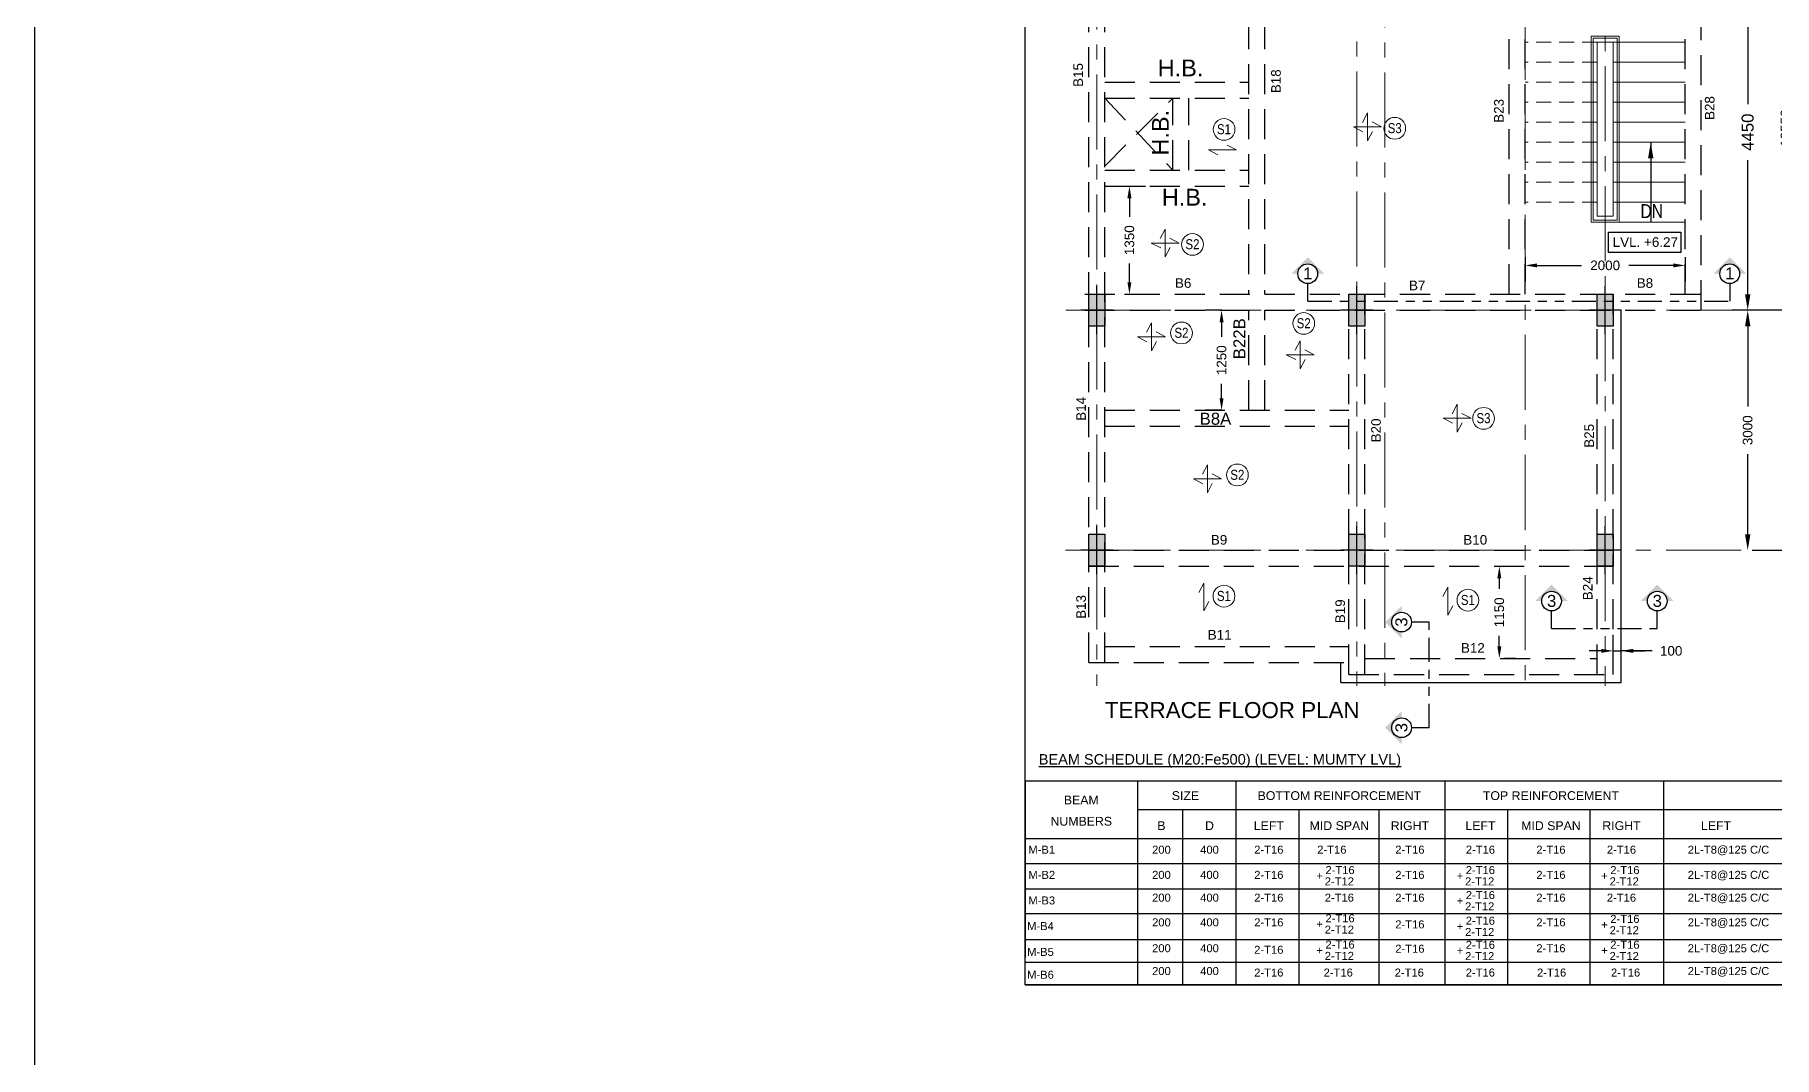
# Model space of a CAD drawing. Header units: metres. Extents: x 1689 to 2066, y 219 to 408.
# Drawn here: x 1688.97 to 1710.69, y 362.64 to 375.42 of the extents above; entities that cross this region are included whole.
import ezdxf
from ezdxf.enums import TextEntityAlignment as Align

# ---------------------------------------------------------------- set-up
doc = ezdxf.new("R2010")
doc.units = ezdxf.units.M
doc.header["$LTSCALE"] = 1.5
for name, pattern in [('0BV0-XB11-G0100-AZ001 - D$0${ Tapered Dash }', [10, 4, -1, 1.5, -1, 1.5, -1]), ('CENTER', [2, 1.25, -0.25, 0.25, -0.25]), ('DASHED2', [0.375, 0.25, -0.125])]:
    doc.linetypes.add(name, pattern=pattern)
for name, color, linetype, lineweight in [('A-STAIR', 161, 'Continuous', 13), ('A-SYMBOL', 252, 'Continuous', 5), ('BEAM - STR', 150, 'DASHED2', 25), ('COL', 4, 'Continuous', 25), ('DIM - GRID - STR', 140, 'Continuous', 15), ('FORMAT - STR', 7, 'Continuous', 25), ('GRID - BEAM - STR', 250, 'CENTER', 18), ('GRID - COLUMN - STR', 250, 'CENTER', 18), ('LINE - SECTION - STR', 4, 'Continuous', 18), ('SLAB PROJ.', 131, 'Continuous', 9), ('SLAB PROJECTION', 157, 'Continuous', 18)]:
    doc.layers.add(name, color=color, linetype=linetype, lineweight=lineweight)
for name, color, linetype in [('A-Text', 7, 'Continuous'), ('COLUMN', 70, 'Continuous'), ('Schedule Border', 60, 'Continuous'), ('Schedule Header', 4, 'Continuous'), ('Schedule Line', 60, 'Continuous'), ('Text', 31, 'Continuous'), ('TXT', 7, 'Continuous')]:
    doc.layers.add(name, color=color, linetype=linetype)
doc.styles.add('ARIAL NARROW', font='ARIALN.TTF')
doc.styles.add('DIM', font='arial.ttf', dxfattribs={"width": 0.8, "height": 0.2})
doc.styles.add('PRADEEP - STR', font='swissel.ttf')
doc.styles.add('SC-BBS1', font='SansSerif')
doc.styles.add('SC-FGT2', font='sanss___.ttf')
doc.styles.add('SC-FTG1', font='sanss___.ttf')
doc.styles.get("Standard").update_dxf_attribs({"font": 'arial.ttf', "height": 0.2})
doc.dimstyles.new('GRID DIM', dxfattribs={"dimtxt": 0.35, "dimasz": 0.1, "dimexe": 0.1, "dimexo": 0.1, "dimgap": 0.09, "dimtad": 0, "dimdec": 0, "dimlfac": 1000, "dimzin": 0, "dimdsep": 46, "dimtxsty": 'Standard', "dimblk": 'OBLIQUE', "dimcen": 0.09, "dimclrd": 73, "dimclre": 73, "dimclrt": 1, "dimadec": 0, "dimazin": 0, "dimtfac": 1, "dimtdec": 0, "dimtofl": 0, "dimtmove": 1, "dimatfit": 3, "dimfxl": 1.25, "dimtolj": 1, "dimtzin": 0, "dimlwd": -1, "dimlwe": -1, "dimarcsym": 0})
doc.dimstyles.new('ISO-25', dxfattribs={"dimtxt": 0.2, "dimasz": 0.2, "dimexe": 0.2, "dimexo": 0.2, "dimgap": 0.1, "dimtad": 1, "dimdec": 3, "dimdsep": 46, "dimtxsty": 'Standard', "dimblk": 'OBLIQUE', "dimcen": 0.2, "dimclrt": 256, "dimadec": 0, "dimazin": 0, "dimtfac": 1, "dimtdec": 3, "dimtmove": 0, "dimatfit": 3, "dimfxl": 1, "dimarcsym": 0})

# ---------------------------------------------------------------- blocks, each defined once
blk = doc.blocks.new('0.2X0.4')
at = {"layer": 'COLUMN'}
h = blk.add_hatch(dxfattribs=at)
h.set_pattern_fill('ANGLE', color=256)
h.set_pattern_definition([(0, (-1673.224, -421.962), (0, 6.985), [5.08, -1.905]), (90, (-1673.224, -421.962), (-6.985, 4e-16), [5.08, -1.905])])
h.paths.add_polyline_path([(-0.1, 0.2), (0.1, 0.2), (0.1, -0.2), (-0.1, -0.2)])
h = blk.add_hatch(color=256, dxfattribs=at)
h.dxf.hatch_style = 1
h.paths.add_polyline_path([(-0.1, 0.2), (0.1, 0.2), (0.1, -0.2), (-0.1, -0.2)])
for p, q in [((0, -0.3), (0, 0.3)), ((0.2, 0), (-0.2, 0))]:
    blk.add_line(p, q, dxfattribs=at)
blk.add_lwpolyline([(-0.1, 0.2), (0.1, 0.2), (0.1, -0.2), (-0.1, -0.2)], close=True, dxfattribs=at)
blk = doc.blocks.new('*D24')
at = {"layer": 'Defpoints', "color": 0, "transparency": 16777216}
for p in [(0, 0.934), (3.25, 0.841), (3.25, 0.841)]:
    blk.add_point(p, dxfattribs=at)
at = {"layer": 'DIM - GRID - STR', "color": 1, "linetype": 'ByBlock', "lineweight": -2, "transparency": 16777216}
for p, q in [((3.25, 0.941), (3.25, 1.041)), ((0, 0.834), (0, 0.641))]:
    blk.add_line(p, q, dxfattribs=at)
at = {"layer": 'DIM - GRID - STR', "color": 2, "linetype": 'ByBlock', "lineweight": -2, "transparency": 16777216}
for p, q in [((0.2, 0.841), (1.328, 0.841)), ((3.05, 0.841), (1.922, 0.841))]:
    blk.add_line(p, q, dxfattribs=at)
at = {"layer": 'DIM - GRID - STR', "color": 2, "transparency": 16777216}
for points in [[(0.2, 0.875), (0.2, 0.808), (0, 0.841)], [(3.05, 0.875), (3.05, 0.808), (3.25, 0.841)]]:
    blk.add_solid(points, dxfattribs=at)
at = {"layer": 'DIM - GRID - STR', "color": 3, "transparency": 16777216, "insert": (1.625, 0.841), "char_height": 0.12, "attachment_point": 5, "style": 'PRADEEP - STR'}
blk.add_mtext('\\A1;3250', dxfattribs=at)
blk = doc.blocks.new('*D25')
at = {"layer": 'Defpoints', "color": 0, "transparency": 16777216}
for p in [(6.35, 1.207), (0, 0.931), (6.35, 0.2)]:
    blk.add_point(p, dxfattribs=at)
at = {"layer": 'DIM - GRID - STR', "color": 1, "linetype": 'ByBlock', "lineweight": -2, "transparency": 16777216}
for p, q in [((0, 1.031), (0, 1.407)), ((6.35, 0.3), (6.35, 1.407))]:
    blk.add_line(p, q, dxfattribs=at)
at = {"layer": 'DIM - GRID - STR', "color": 2, "linetype": 'ByBlock', "lineweight": -2, "transparency": 16777216}
for p, q in [((0.2, 1.207), (2.878, 1.207)), ((6.15, 1.207), (3.472, 1.207))]:
    blk.add_line(p, q, dxfattribs=at)
at = {"layer": 'DIM - GRID - STR', "color": 2, "transparency": 16777216}
for points in [[(0.2, 1.24), (0.2, 1.173), (0, 1.207)], [(6.15, 1.24), (6.15, 1.173), (6.35, 1.207)]]:
    blk.add_solid(points, dxfattribs=at)
at = {"layer": 'DIM - GRID - STR', "color": 3, "transparency": 16777216, "insert": (3.175, 1.207), "char_height": 0.12, "attachment_point": 5, "style": 'PRADEEP - STR'}
blk.add_mtext('\\A1;6350', dxfattribs=at)
blk = doc.blocks.new('*D26')
at = {"layer": 'Defpoints', "color": 0, "transparency": 16777216}
for p in [(7.93, 0), (8.13, -10.55), (8.602, -10.55)]:
    blk.add_point(p, dxfattribs=at)
at = {"layer": 'DIM - GRID - STR', "color": 1, "linetype": 'ByBlock', "lineweight": -2, "transparency": 16777216}
for p, q in [((8.03, 0), (8.802, 0)), ((8.23, -10.55), (8.802, -10.55))]:
    blk.add_line(p, q, dxfattribs=at)
at = {"layer": 'DIM - GRID - STR', "color": 2, "linetype": 'ByBlock', "lineweight": -2, "transparency": 16777216}
for p, q in [((8.602, -0.2), (8.602, -4.929)), ((8.602, -10.35), (8.602, -5.621))]:
    blk.add_line(p, q, dxfattribs=at)
at = {"layer": 'DIM - GRID - STR', "color": 2, "transparency": 16777216}
for points in [[(8.569, -0.2), (8.636, -0.2), (8.602, 0)], [(8.569, -10.35), (8.636, -10.35), (8.602, -10.55)]]:
    blk.add_solid(points, dxfattribs=at)
at = {"layer": 'DIM - GRID - STR', "color": 3, "transparency": 16777216, "insert": (8.602, -5.275), "char_height": 0.12, "attachment_point": 5, "rotation": 90, "style": 'PRADEEP - STR'}
blk.add_mtext('\\A1;10550', dxfattribs=at)
blk = doc.blocks.new('*D30')
at = {"layer": 'Defpoints', "color": 0, "transparency": 16777216}
for p in [(8.739, 0), (8.13, -3.1), (8.578, -3.1)]:
    blk.add_point(p, dxfattribs=at)
at = {"layer": 'DIM - GRID - STR', "color": 1, "linetype": 'ByBlock', "lineweight": -2, "transparency": 16777216}
for p, q in [((8.639, 0), (7.93, 0)), ((8.478, -3.1), (7.93, -3.1))]:
    blk.add_line(p, q, dxfattribs=at)
at = {"layer": 'DIM - GRID - STR', "color": 2, "linetype": 'ByBlock', "lineweight": -2, "transparency": 16777216}
for p, q in [((8.13, -0.2), (8.13, -1.253)), ((8.13, -2.9), (8.13, -1.847))]:
    blk.add_line(p, q, dxfattribs=at)
at = {"layer": 'DIM - GRID - STR', "color": 2, "transparency": 16777216}
for points in [[(8.097, -0.2), (8.164, -0.2), (8.13, 0)], [(8.097, -2.9), (8.164, -2.9), (8.13, -3.1)]]:
    blk.add_solid(points, dxfattribs=at)
at = {"layer": 'DIM - GRID - STR', "color": 3, "transparency": 16777216, "insert": (8.13, -1.55), "char_height": 0.12, "attachment_point": 5, "rotation": 90, "style": 'PRADEEP - STR'}
blk.add_mtext('\\A1;3100', dxfattribs=at)
blk = doc.blocks.new('*D31')
at = {"layer": 'Defpoints', "color": 0, "transparency": 16777216}
for p in [(8.64, -3.1), (8.13, -7.55), (8.74, -7.55)]:
    blk.add_point(p, dxfattribs=at)
at = {"layer": 'DIM - GRID - STR', "color": 1, "linetype": 'ByBlock', "lineweight": -2, "transparency": 16777216}
for p, q in [((8.54, -3.1), (7.93, -3.1)), ((8.64, -7.55), (7.93, -7.55))]:
    blk.add_line(p, q, dxfattribs=at)
at = {"layer": 'DIM - GRID - STR', "color": 2, "linetype": 'ByBlock', "lineweight": -2, "transparency": 16777216}
for p, q in [((8.13, -3.3), (8.13, -4.975)), ((8.13, -7.35), (8.13, -5.675))]:
    blk.add_line(p, q, dxfattribs=at)
at = {"layer": 'DIM - GRID - STR', "color": 2, "transparency": 16777216}
for points in [[(8.097, -3.3), (8.164, -3.3), (8.13, -3.1)], [(8.097, -7.35), (8.164, -7.35), (8.13, -7.55)]]:
    blk.add_solid(points, dxfattribs=at)
at = {"layer": 'DIM - GRID - STR', "color": 3, "transparency": 16777216, "insert": (8.13, -5.325), "char_height": 0.15, "attachment_point": 5, "rotation": 90, "style": 'PRADEEP - STR'}
blk.add_mtext('\\A1;4450', dxfattribs=at)
blk = doc.blocks.new('*D32')
at = {"layer": 'Defpoints', "color": 0, "transparency": 16777216}
for p in [(8.74, -7.55), (8.085, -10.55), (8.13, -10.55)]:
    blk.add_point(p, dxfattribs=at)
at = {"layer": 'DIM - GRID - STR', "color": 1, "linetype": 'ByBlock', "lineweight": -2, "transparency": 16777216}
for p, q in [((8.64, -7.55), (7.93, -7.55)), ((8.185, -10.55), (8.33, -10.55))]:
    blk.add_line(p, q, dxfattribs=at)
at = {"layer": 'DIM - GRID - STR', "color": 2, "linetype": 'ByBlock', "lineweight": -2, "transparency": 16777216}
for p, q in [((8.13, -7.75), (8.13, -8.753)), ((8.13, -10.35), (8.13, -9.347))]:
    blk.add_line(p, q, dxfattribs=at)
at = {"layer": 'DIM - GRID - STR', "color": 2, "transparency": 16777216}
for points in [[(8.097, -7.75), (8.164, -7.75), (8.13, -7.55)], [(8.097, -10.35), (8.164, -10.35), (8.13, -10.55)]]:
    blk.add_solid(points, dxfattribs=at)
at = {"layer": 'DIM - GRID - STR', "color": 3, "transparency": 16777216, "insert": (8.13, -9.05), "char_height": 0.12, "attachment_point": 5, "rotation": 90, "style": 'PRADEEP - STR'}
blk.add_mtext('\\A1;3000', dxfattribs=at)
blk = doc.blocks.new('GRID NOS')
at = {"layer": 'GRID - BEAM - STR', "color": 3, "linetype": 'Continuous', "lineweight": 15}
blk.add_line((0, -0.205), (0, 0.17), dxfattribs=at)
blk.add_circle((0, -0.682), 0.477, dxfattribs=at)
blk = doc.blocks.new('*D27')
at = {"layer": 'Defpoints', "color": 0, "transparency": 16777216}
for p in [(3.25, 1.019), (3.25, 1.019), (3.6, 1.019)]:
    blk.add_point(p, dxfattribs=at)
at = {"layer": 'DIM - GRID - STR', "color": 1, "linetype": 'ByBlock', "lineweight": -2, "transparency": 16777216}
for p, q in [((3.25, 1.119), (3.25, 1.219)), ((3.6, 1.119), (3.6, 1.219))]:
    blk.add_line(p, q, dxfattribs=at)
at = {"layer": 'DIM - GRID - STR', "color": 2, "linetype": 'ByBlock', "lineweight": -2, "transparency": 16777216}
for p, q in [((3.05, 1.019), (2.85, 1.019)), ((3.8, 1.019), (4, 1.019))]:
    blk.add_line(p, q, dxfattribs=at)
at = {"layer": 'DIM - GRID - STR', "color": 2, "transparency": 16777216}
for points in [[(3.05, 1.052), (3.05, 0.985), (3.25, 1.019)], [(3.8, 1.052), (3.8, 0.985), (3.6, 1.019)]]:
    blk.add_solid(points, dxfattribs=at)
at = {"layer": 'DIM - GRID - STR', "color": 3, "transparency": 16777216, "insert": (3.425, 1.019), "char_height": 0.12, "attachment_point": 5, "style": 'PRADEEP - STR'}
blk.add_mtext('\\A1;350', dxfattribs=at)
blk = doc.blocks.new('*D28')
at = {"layer": 'Defpoints', "color": 0, "transparency": 16777216}
for p in [(3.6, 1.15), (5.35, 1.15), (5.35, 0.833)]:
    blk.add_point(p, dxfattribs=at)
at = {"layer": 'DIM - GRID - STR', "color": 1, "linetype": 'ByBlock', "lineweight": -2, "transparency": 16777216}
for p, q in [((3.6, 1.05), (3.6, 0.633)), ((5.35, 1.05), (5.35, 0.633))]:
    blk.add_line(p, q, dxfattribs=at)
at = {"layer": 'DIM - GRID - STR', "color": 2, "linetype": 'ByBlock', "lineweight": -2, "transparency": 16777216}
for p, q in [((3.8, 0.833), (4.182, 0.833)), ((5.15, 0.833), (4.768, 0.833))]:
    blk.add_line(p, q, dxfattribs=at)
at = {"layer": 'DIM - GRID - STR', "color": 2, "transparency": 16777216}
for points in [[(3.8, 0.866), (3.8, 0.799), (3.6, 0.833)], [(5.15, 0.866), (5.15, 0.799), (5.35, 0.833)]]:
    blk.add_solid(points, dxfattribs=at)
at = {"layer": 'DIM - GRID - STR', "color": 3, "transparency": 16777216, "insert": (4.475, 0.833), "char_height": 0.12, "attachment_point": 5, "style": 'PRADEEP - STR'}
blk.add_mtext('\\A1;1750', dxfattribs=at)
blk = doc.blocks.new('*D29')
at = {"layer": 'Defpoints', "color": 0, "transparency": 16777216}
for p in [(5.35, 1.019), (6.35, 1.019), (6.35, 0.907)]:
    blk.add_point(p, dxfattribs=at)
at = {"layer": 'DIM - GRID - STR', "color": 1, "linetype": 'ByBlock', "lineweight": -2, "transparency": 16777216}
for p, q in [((5.35, 1.119), (5.35, 1.219)), ((6.35, 1.007), (6.35, 1.219))]:
    blk.add_line(p, q, dxfattribs=at)
at = {"layer": 'DIM - GRID - STR', "color": 2, "linetype": 'ByBlock', "lineweight": -2, "transparency": 16777216}
for p, q in [((5.15, 1.019), (4.95, 1.019)), ((6.55, 1.019), (6.75, 1.019))]:
    blk.add_line(p, q, dxfattribs=at)
at = {"layer": 'DIM - GRID - STR', "color": 2, "transparency": 16777216}
for points in [[(5.15, 1.052), (5.15, 0.986), (5.35, 1.019)], [(6.55, 1.052), (6.55, 0.986), (6.35, 1.019)]]:
    blk.add_solid(points, dxfattribs=at)
at = {"layer": 'DIM - GRID - STR', "color": 3, "transparency": 16777216, "insert": (5.85, 1.019), "char_height": 0.12, "attachment_point": 5, "style": 'PRADEEP - STR'}
blk.add_mtext('\\A1;1000', dxfattribs=at)
blk = doc.blocks.new('TTBB')
at = {"layer": 'BEAM - STR'}
for p, q in [((0, -12.15), (0, 0.4)), ((0, 0.4), (6.55, 0.4)), ((0.2, -12.15), (0.2, 0.4)), ((3.6, -3.5), (3.6, 0.4)), ((3.8, -3.5), (3.8, 0.4)), ((6.35, -3.3), (6.35, 0.4)), ((6.55, -3.3), (6.55, 0.4)), ((0.2, 0.2), (3.6, 0.2)), ((3.8, 0.2), (6.35, 0.2)), ((0, -3.3), (7.65, -3.3)), ((5.25, -7.55), (5.25, -3.3)), ((5.45, -7.55), (5.45, -3.3)), ((7.45, -7.55), (7.45, -3.3)), ((7.65, -7.75), (7.65, -3.3)), ((0, -3.5), (7.65, -3.5)), ((2, -7.3), (2, -3.5)), ((2.2, -7.3), (2.2, -3.5)), ((0.2, -4.9), (2, -4.9)), ((0.2, -5.1), (2, -5.1)), ((1.05, -6), (1.05, -5.1)), ((1.25, -6), (1.25, -5.1)), ((0.2, -6), (2, -6)), ((0.2, -6.2), (2, -6.2)), ((-0.05, -7.55), (7.65, -7.55)), ((2, -7.55), (2, -7.5)), ((2.2, -7.55), (2.2, -7.5)), ((3.25, -12.3), (3.25, -7.55)), ((3.45, -12.3), (3.45, -7.55)), ((6.35, -12.3), (6.35, -7.55)), ((6.55, -12.3), (6.55, -7.55)), ((-0.05, -7.75), (7.65, -7.75)), ((2, -9), (2, -7.75)), ((2.2, -9), (2.2, -7.75)), ((0.2, -9), (3.25, -9)), ((0.2, -9.2), (3.25, -9.2)), ((0, -10.75), (6.55, -10.75)), ((0, -10.95), (6.55, -10.95)), ((0, -12.15), (3.25, -12.15)), ((0.2, -11.95), (3.25, -11.95)), ((3.45, -12.1), (6.35, -12.1)), ((3.25, -12.3), (6.55, -12.3))]:
    blk.add_line(p, q, dxfattribs=at)
at = {"layer": 'BEAM - STR', "color": 1, "lineweight": -2}
for p, q in [((0.2, -5.1), (1.05, -6)), ((0.2, -5.95), (1.05, -5.1))]:
    blk.add_line(p, q, dxfattribs=at)
at = {"layer": 'BEAM - STR', "color": 4, "linetype": 'ByBlock'}
for p, q in [((6.65, -12.4), (6.65, -7.75)), ((3.15, -12.4), (3.15, -12.15)), ((3.15, -12.4), (6.65, -12.4))]:
    blk.add_line(p, q, dxfattribs=at)
blk = doc.blocks.new('_Oblique')
at = {"color": 0, "linetype": 'ByBlock', "lineweight": -2}
blk.add_line((-0.5, -0.5), (0.5, 0.5), dxfattribs=at)
blk = doc.blocks.new('SLAB1')
at = {"layer": 'SLAB PROJ.', "color": 2}
for p, q in [((-82902, 170563), (-82902, 170886)), ((-82902, 170886), (-82845, 170778)), ((-82959, 170672), (-82902, 170563))]:
    blk.add_line(p, q, dxfattribs=at)
blk = doc.blocks.new('*D142')
at = {"layer": 'Defpoints', "color": 0, "transparency": 16777216}
for p in [(1702.479, 373.529), (1702.639, 373.529), (1702.479, 372.179)]:
    blk.add_point(p, dxfattribs=at)
at = {"layer": 'DIM - GRID - STR', "color": 1, "linetype": 'ByBlock', "lineweight": -2, "transparency": 16777216}
for p, q in [((1702.579, 373.529), (1702.839, 373.529)), ((1702.579, 372.179), (1702.839, 372.179))]:
    blk.add_line(p, q, dxfattribs=at)
at = {"layer": 'DIM - GRID - STR', "color": 2, "linetype": 'ByBlock', "lineweight": -2, "transparency": 16777216}
for p, q in [((1702.639, 373.379), (1702.639, 373.146)), ((1702.639, 372.329), (1702.639, 372.561))]:
    blk.add_line(p, q, dxfattribs=at)
at = {"layer": 'DIM - GRID - STR', "color": 2, "transparency": 16777216}
for points in [[(1702.614, 373.379), (1702.664, 373.379), (1702.639, 373.529)], [(1702.614, 372.329), (1702.664, 372.329), (1702.639, 372.179)]]:
    blk.add_solid(points, dxfattribs=at)
at = {"layer": 'DIM - GRID - STR', "color": 3, "transparency": 16777216, "insert": (1702.639, 372.854), "char_height": 0.12, "attachment_point": 5, "rotation": 90, "style": 'PRADEEP - STR'}
blk.add_mtext('\\A1;1350', dxfattribs=at)
blk = doc.blocks.new('*D143')
at = {"layer": 'Defpoints', "color": 0, "transparency": 16777216}
for p in [(1703.79, 371.979), (1703.892, 371.979), (1703.892, 370.729)]:
    blk.add_point(p, dxfattribs=at)
at = {"layer": 'DIM - GRID - STR', "color": 1, "linetype": 'ByBlock', "lineweight": -2, "transparency": 16777216}
for p, q in [((1703.792, 371.979), (1703.59, 371.979)), ((1703.792, 370.729), (1703.59, 370.729))]:
    blk.add_line(p, q, dxfattribs=at)
at = {"layer": 'DIM - GRID - STR', "color": 2, "linetype": 'ByBlock', "lineweight": -2, "transparency": 16777216}
for p, q in [((1703.79, 371.829), (1703.79, 371.646)), ((1703.79, 370.879), (1703.79, 371.061))]:
    blk.add_line(p, q, dxfattribs=at)
at = {"layer": 'DIM - GRID - STR', "color": 2, "transparency": 16777216}
for points in [[(1703.765, 371.829), (1703.815, 371.829), (1703.79, 371.979)], [(1703.765, 370.879), (1703.815, 370.879), (1703.79, 370.729)]]:
    blk.add_solid(points, dxfattribs=at)
at = {"layer": 'DIM - GRID - STR', "color": 3, "transparency": 16777216, "insert": (1703.79, 371.354), "char_height": 0.12, "attachment_point": 5, "rotation": 90, "style": 'PRADEEP - STR'}
blk.add_mtext('\\A1;1250', dxfattribs=at)
blk = doc.blocks.new('*D144')
at = {"layer": 'Defpoints', "color": 0, "transparency": 16777216}
for p in [(1707.581, 372.742), (1709.581, 372.742), (1709.581, 372.539)]:
    blk.add_point(p, dxfattribs=at)
at = {"layer": 'DIM - GRID - STR', "color": 1, "linetype": 'ByBlock', "lineweight": -2, "transparency": 16777216}
for p, q in [((1707.581, 372.642), (1707.581, 372.339)), ((1709.581, 372.642), (1709.581, 372.339))]:
    blk.add_line(p, q, dxfattribs=at)
at = {"layer": 'DIM - GRID - STR', "color": 2, "linetype": 'ByBlock', "lineweight": -2, "transparency": 16777216}
for p, q in [((1707.731, 372.539), (1708.284, 372.539)), ((1709.431, 372.539), (1708.878, 372.539))]:
    blk.add_line(p, q, dxfattribs=at)
at = {"layer": 'DIM - GRID - STR', "color": 2, "transparency": 16777216}
for points in [[(1707.731, 372.564), (1707.731, 372.514), (1707.581, 372.539)], [(1709.431, 372.564), (1709.431, 372.514), (1709.581, 372.539)]]:
    blk.add_solid(points, dxfattribs=at)
at = {"layer": 'DIM - GRID - STR', "color": 3, "transparency": 16777216, "insert": (1708.581, 372.539), "char_height": 0.12, "attachment_point": 5, "style": 'PRADEEP - STR'}
blk.add_mtext('\\A1;2000', dxfattribs=at)
blk = doc.blocks.new('*D145')
at = {"layer": 'Defpoints', "color": 0, "transparency": 16777216}
for p in [(1707.222, 368.779), (1707.259, 368.779), (1707.222, 367.629)]:
    blk.add_point(p, dxfattribs=at)
at = {"layer": 'DIM - GRID - STR', "color": 1, "linetype": 'ByBlock', "lineweight": -2, "transparency": 16777216}
for p, q in [((1707.322, 368.779), (1707.459, 368.779)), ((1707.322, 367.629), (1707.459, 367.629))]:
    blk.add_line(p, q, dxfattribs=at)
at = {"layer": 'DIM - GRID - STR', "color": 2, "linetype": 'ByBlock', "lineweight": -2, "transparency": 16777216}
for p, q in [((1707.259, 368.629), (1707.259, 368.496)), ((1707.259, 367.779), (1707.259, 367.911))]:
    blk.add_line(p, q, dxfattribs=at)
at = {"layer": 'DIM - GRID - STR', "color": 2, "transparency": 16777216}
for points in [[(1707.234, 368.629), (1707.284, 368.629), (1707.259, 368.779)], [(1707.234, 367.779), (1707.284, 367.779), (1707.259, 367.629)]]:
    blk.add_solid(points, dxfattribs=at)
at = {"layer": 'DIM - GRID - STR', "color": 3, "transparency": 16777216, "insert": (1707.259, 368.204), "char_height": 0.12, "attachment_point": 5, "rotation": 90, "style": 'PRADEEP - STR'}
blk.add_mtext('\\A1;1150', dxfattribs=at)
blk = doc.blocks.new('*D484')
at = {"layer": 'Defpoints', "color": 0, "transparency": 16777216}
for p in [(1708.681, 367.688), (1708.781, 367.722), (1708.781, 367.688)]:
    blk.add_point(p, dxfattribs=at)
at = {"layer": 'DIM - GRID - STR', "color": 1, "linetype": 'ByBlock', "lineweight": -2, "transparency": 16777216}
for p, q in [((1708.681, 367.788), (1708.681, 367.922)), ((1708.781, 367.788), (1708.781, 367.922))]:
    blk.add_line(p, q, dxfattribs=at)
at = {"layer": 'DIM - GRID - STR', "color": 2, "linetype": 'ByBlock', "lineweight": -2, "transparency": 16777216}
for p, q in [((1708.531, 367.722), (1708.381, 367.722)), ((1708.681, 367.722), (1708.781, 367.722)), ((1709.166, 367.722), (1708.781, 367.722)), ((1708.931, 367.722), (1709.081, 367.722))]:
    blk.add_line(p, q, dxfattribs=at)
at = {"layer": 'DIM - GRID - STR', "color": 2, "transparency": 16777216}
for points in [[(1708.531, 367.747), (1708.531, 367.697), (1708.681, 367.722)], [(1708.931, 367.747), (1708.931, 367.697), (1708.781, 367.722)]]:
    blk.add_solid(points, dxfattribs=at)
at = {"layer": 'DIM - GRID - STR', "color": 3, "transparency": 16777216, "insert": (1709.405, 367.722), "char_height": 0.12, "attachment_point": 5, "style": 'PRADEEP - STR'}
blk.add_mtext('\\A1;100', dxfattribs=at)
blk = doc.blocks.new('TTCC')
at = {"layer": 'GRID - BEAM - STR', "color": 4, "linetype": 'Continuous', "lineweight": 15}
blk.add_line((3.6, 1.4208), (4.1077, 1.4208), dxfattribs=at)
at = {"layer": 'GRID - BEAM - STR', "color": 3, "linetype": 'Continuous', "lineweight": 15}
blk.add_line((6.35, 1.3664), (6.35, 1.4147), dxfattribs=at)
at = {"layer": 'GRID - COLUMN - STR', "ltscale": 0.5}
for p, q in [((0, 1.397), (0, -12.2438)), ((3.25, 1.4335), (3.25, -12.2438)), ((3.6, 1.4208), (3.6, -12.2438)), ((6.35, 1.5011), (6.35, -12.2438)), ((5.35, 1.1411), (5.35, -12.2438)), ((-0.3902, 0), (8.7392, 0)), ((-0.3902, -3.1), (8.5783, -3.1001)), ((-0.3852, -7.55), (8.7404, -7.55)), ((-0.3902, -10.55), (8.39, -10.55))]:
    blk.add_line(p, q, dxfattribs=at)
at = {"layer": 'COL'}
for p in [(0, 0), (3.6, 0), (6.35, 0), (3.6, -3.1), (7.45, -3.3001), (0, -7.55), (3.25, -7.55), (6.35, -7.55), (0, -10.55), (3.25, -10.55), (6.35, -10.55)]:
    blk.add_blockref('0.2X0.4', p, dxfattribs=at)
at = {"layer": 'COL', "rotation": 90}
for p in [(0.1, -3.2), (5.35, -3.2)]:
    blk.add_blockref('0.2X0.4', p, dxfattribs=at)
at = {"layer": 'GRID - BEAM - STR', "color": 1, "linetype": 'Continuous', "lineweight": 15, "zscale": 0.2787555555555558}
for p, xscale, yscale, rotation in [((3.25, 1.4422), -0.2787555555555555, 0.2787555555555555, 180), ((4.1077, 1.4683), -0.2787555555555555, 0.2787555555555555, 180), ((5.35, 1.4235), -0.2787555555555555, 0.2787555555555555, 180), ((0, 1.3958), -0.2787555555555555, 0.2787555555555555, 180), ((6.35, 1.4139), -0.2787555555555555, 0.2787555555555555, 180), ((8.6677, 0), -0.2787555555555565, 0.2787555555555565, 90), ((8.6873, -3.1001), -0.2787555555555565, 0.2787555555555565, 90), ((8.6689, -7.55), -0.2787555555555565, 0.2787555555555565, 90), ((8.7553, -10.55), -0.2787555555555565, 0.2787555555555565, 90)]:
    blk.add_blockref('GRID NOS', p, dxfattribs=dict(at, xscale=xscale, yscale=yscale, rotation=rotation))
at = {"layer": 'GRID - BEAM - STR', "color": 4, "linetype": 'Continuous', "lineweight": 15, "style": 'PRADEEP - STR'}
for s, p in [('3', (4.1028, 1.5804)), ('1', (-0.005, 1.5235)), ('2', (3.245, 1.5585)), ('4', (5.345, 1.5483)), ('5', (6.3424, 1.5295)), ('D', (8.8762, -0.081)), ('C', (8.8681, -3.1735)), ('B', (8.8685, -7.6247)), ('A', (8.9496, -10.6014))]:
    blk.add_text(s, height=0.16, rotation=360, dxfattribs=at).set_placement(p, align=Align.CENTER)
at = {"layer": 'DIM - GRID - STR', "color": 3}
for base, p1, p2, picture, middle in [((6.35, 1.2068), (0, 0.9313), (6.35, 0.2), '*D25', (3.175, 1.2068)), ((5.35, 0.8325), (3.6, 1.1495), (5.35, 1.1495), '*D28', (4.475, 0.8325)), ((6.35, 1.019), (5.35, 1.019), (6.35, 0.9067), '*D29', (5.85, 1.019)), ((3.25, 0.8415), (0, 0.9344), (3.25, 0.8415), '*D24', (1.625, 0.8415))]:
    dim = blk.add_linear_dim(base=base, p1=p1, p2=p2, dimstyle='GRID DIM', override={"dimtxt": 0.12, "dimasz": 0.2, "dimexe": 0.2, "dimtxsty": 'PRADEEP - STR', "dimsah": 1, "dimclrd": 2, "dimclre": 1, "dimclrt": 3, "dimfxl": 100, "dimlwd": 65534, "dimlwe": 65534}, dxfattribs=at)
    dim.commit()
    dim.dimension.update_dxf_attribs({"geometry": picture, "text_midpoint": middle})
dim = blk.add_linear_dim(base=(3.25, 1.0186), p1=(3.6, 1.0186), p2=(3.25, 1.0186), dimstyle='GRID DIM', override={"dimtxt": 0.12, "dimasz": 0.2, "dimexe": 0.2, "dimtxsty": 'PRADEEP - STR', "dimsah": 1, "dimclrd": 2, "dimclre": 1, "dimclrt": 3, "dimfxl": 100, "dimlwd": 65534, "dimlwe": 65534}, dxfattribs=at)
dim.commit()
dim.dimension.update_dxf_attribs({"geometry": '*D27', "text_midpoint": (3.425, 1.0186), "dimtype": 128})
for base, p1, p2, override, picture, middle in [((8.6024, -10.55), (7.9305, 0), (8.1305, -10.55), {"dimtxt": 0.12, "dimasz": 0.2, "dimexe": 0.2, "dimtxsty": 'PRADEEP - STR', "dimsah": 1, "dimclrd": 2, "dimclre": 1, "dimclrt": 3, "dimfxl": 100, "dimlwd": 65534, "dimlwe": 65534}, '*D26', (8.6024, -5.275)), ((8.1305, -3.1001), (8.7392, 0), (8.5783, -3.1001), {"dimtxt": 0.12, "dimasz": 0.2, "dimexe": 0.2, "dimtxsty": 'PRADEEP - STR', "dimsah": 1, "dimclrd": 2, "dimclre": 1, "dimclrt": 3, "dimfxl": 100, "dimlwd": 65534, "dimlwe": 65534}, '*D30', (8.1305, -1.5501)), ((8.1305, -7.55), (8.6398, -3.1001), (8.7404, -7.55), {"dimtxt": 0.15, "dimasz": 0.2, "dimexe": 0.2, "dimtxsty": 'PRADEEP - STR', "dimsah": 1, "dimclrd": 2, "dimclre": 1, "dimclrt": 3, "dimfxl": 100, "dimlwd": 65534, "dimlwe": 65534}, '*D31', (8.1305, -5.3251)), ((8.1305, -10.5501), (8.7404, -7.55), (8.0852, -10.5501), {"dimtxt": 0.12, "dimasz": 0.2, "dimexe": 0.2, "dimtxsty": 'PRADEEP - STR', "dimsah": 1, "dimclrd": 2, "dimclre": 1, "dimclrt": 3, "dimfxl": 100, "dimlwd": 65534, "dimlwe": 65534}, '*D32', (8.1305, -9.0501))]:
    dim = blk.add_linear_dim(base=base, p1=p1, p2=p2, angle=90, dimstyle='GRID DIM', override=override, dxfattribs=at)
    dim.commit()
    dim.dimension.update_dxf_attribs({"geometry": picture, "text_midpoint": middle})

msp = doc.modelspace()

# ---------------------------------------------------------------- hatches: boundary and pattern name
at = {"layer": 'LINE - SECTION - STR', "lineweight": 25}
for points in [[(1704.86577, 372.64016), (1704.66084, 372.43523), (1704.74272, 372.43523, -1), (1704.98881, 372.43523), (1705.07069, 372.43523)], [(1710.13636, 372.64016), (1709.93143, 372.43523), (1710.01332, 372.43523, -1), (1710.2594, 372.43523), (1710.34129, 372.43523)], [(1707.91155, 368.54828), (1707.70663, 368.34336), (1707.78851, 368.34336, -1), (1708.0346, 368.34336), (1708.11648, 368.34336)], [(1709.23117, 368.54828), (1709.02624, 368.34336), (1709.10813, 368.34336, -1), (1709.35421, 368.34336), (1709.4361, 368.34336)], [(1705.83389, 368.08129), (1706.03882, 367.87637), (1706.03882, 367.95825, -1), (1706.03882, 368.20434), (1706.03882, 368.28622)], [(1705.83389, 366.76168), (1706.03882, 366.55675), (1706.03882, 366.63863, -1), (1706.03882, 366.88472), (1706.03882, 366.9666)]]:
    msp.add_hatch(color=7, dxfattribs=at).paths.add_polyline_path(points)

# ---------------------------------------------------------------- linework, layer by layer
at = {"layer": 'A-STAIR', "linetype": 'DASHED2', "ltscale": 0.5}
for p, q in [((1708.48117, 375.32872), (1707.58117, 375.32872)), ((1708.48117, 375.07872), (1707.58117, 375.07872)), ((1708.48117, 374.82872), (1707.58117, 374.82872)), ((1708.48117, 374.57872), (1707.58117, 374.57872)), ((1708.48117, 374.32872), (1707.58117, 374.32872)), ((1708.48117, 374.07872), (1707.58117, 374.07872)), ((1708.48117, 373.82872), (1707.58117, 373.82872)), ((1708.48117, 373.57872), (1707.58117, 373.57872)), ((1708.48117, 373.32872), (1707.58117, 373.32872))]:
    msp.add_line(p, q, dxfattribs=at)
at = {"layer": 'A-STAIR'}
for p, q in [((1708.68117, 375.32872), (1709.58117, 375.32872)), ((1708.68117, 375.07872), (1709.58117, 375.07872)), ((1708.68117, 374.82872), (1709.58117, 374.82872)), ((1708.68117, 374.57872), (1709.58117, 374.57872)), ((1708.68117, 374.32872), (1709.58117, 374.32872)), ((1708.68117, 374.07872), (1709.58117, 374.07872)), ((1708.68117, 373.82872), (1709.58117, 373.82872)), ((1708.68117, 373.57872), (1709.58117, 373.57872)), ((1708.68117, 373.32872), (1709.58117, 373.32872)), ((1708.73117, 373.07891), (1709.58117, 373.07891))]:
    msp.add_line(p, q, dxfattribs=at)
for points in [[(1708.40617, 373.07891), (1708.75617, 373.07891), (1708.75617, 375.40372), (1708.40617, 375.40372)], [(1708.43117, 373.10391), (1708.73117, 373.10391), (1708.73117, 375.37872), (1708.43117, 375.37872)], [(1708.48117, 373.15391), (1708.68117, 373.15391), (1708.68117, 375.32872), (1708.48117, 375.32872)]]:
    msp.add_lwpolyline(points, close=True, dxfattribs=at)
at = {"layer": 'COL', "color": 240, "linetype": '0BV0-XB11-G0100-AZ001 - D$0${ Tapered Dash }', "ltscale": 0.05, "true_color": 0xed1f24}
msp.add_line((1704.86577, 372.09205), (1710.13639, 372.09205), dxfattribs=at)
at = {"layer": 'COL'}
msp.add_lwpolyline([(1688.96752, 408.44224), (1860.78251, 408.44224), (1860.78251, 218.96608), (1688.96752, 218.96608)], close=True, dxfattribs=at)
at = {"layer": 'COL', "elevation": 0}
msp.add_lwpolyline([(1708.62245, 372.95618), (1709.52523, 372.95618), (1709.52523, 372.69894), (1708.62245, 372.69894)], close=True, dxfattribs=at)
at = {"layer": 'COL', "color": 240, "linetype": '0BV0-XB11-G0100-AZ001 - D$0${ Tapered Dash }', "ltscale": 0.05, "true_color": 0xed1f24}
for points in [[(1704.86577, 372.09205), (1704.86577, 372.31219)], [(1710.13636, 372.31219), (1710.13636, 372.09205)], [(1706.382, 368.08129), (1706.16186, 368.08129)], [(1706.382, 366.76168), (1706.382, 368.08129)], [(1707.91155, 368.00017), (1707.91155, 368.22031)], [(1709.23117, 368.00017), (1709.23117, 368.22031)], [(1707.91155, 368.00017), (1709.23117, 368.00017)], [(1706.382, 366.76168), (1706.16186, 366.76168)]]:
    msp.add_lwpolyline(points, dxfattribs=at)
at = {"layer": 'FORMAT - STR'}
msp.add_lwpolyline([(1726.53715, 381.36676), (1726.53715, 363.54676), (1701.33715, 363.54676), (1701.33715, 381.36676)], close=True, dxfattribs=at)
msp.add_lwpolyline([(1726.53715, 381.36676), (1726.53715, 363.54676), (1701.33715, 363.54676), (1701.33715, 381.36676)], close=True, dxfattribs=at)
at = {"layer": 'LINE - SECTION - STR', "color": 7, "lineweight": 25}
for centre in [(1704.86577, 372.43523), (1710.13636, 372.43523), (1707.91155, 368.34336), (1709.23117, 368.34336), (1706.03882, 368.08129), (1706.03882, 366.76168)]:
    msp.add_circle(centre, 0.12304, dxfattribs=at)
at = {"layer": 'Schedule Border'}
msp.add_line((1701.33715, 366.09835), (1716.14557, 366.09835), dxfattribs=at)
at = {"layer": 'Schedule Line'}
for p, q in [((1702.73855, 365.73799), (1714.27525, 365.73799)), ((1701.33715, 365.37763), (1716.14557, 365.37763)), ((1701.33715, 365.37763), (1716.14557, 365.37763)), ((1701.33715, 365.06325), (1716.14557, 365.06325)), ((1701.33715, 364.74886), (1716.14557, 364.74886)), ((1701.33715, 364.43993), (1716.14557, 364.43993)), ((1701.33715, 364.11654), (1716.14557, 364.11654)), ((1701.33715, 363.83165), (1716.14557, 363.83165)), ((1701.33715, 363.54676), (1716.14557, 363.54676))]:
    msp.add_line(p, q, dxfattribs=at)
for points in [[(1701.33715, 366.09835), (1701.33715, 363.8942)], [(1702.73855, 366.09835), (1702.73855, 363.54676)], [(1703.96813, 366.09835), (1703.96813, 363.54676)], [(1706.57751, 366.09835), (1706.57751, 363.54676)], [(1709.31101, 366.09835), (1709.31101, 363.54676)], [(1703.30211, 365.73799), (1703.30211, 363.54676)], [(1704.75533, 365.73799), (1704.75533, 363.54676)], [(1705.75321, 365.73799), (1705.75321, 363.54676)], [(1707.36225, 365.73799), (1707.36225, 363.54676)], [(1708.38919, 365.73799), (1708.38919, 363.54676)]]:
    msp.add_lwpolyline(points, dxfattribs=at)
at = {"layer": 'SLAB PROJECTION', "color": 22, "linetype": 'ByBlock'}
for centre in [(1703.82087, 374.23896, 0), (1705.95309, 374.25234, 0), (1703.42706, 372.80119, 0), (1704.81621, 371.81407, 0), (1703.28986, 371.6946, 0), (1707.06258, 370.62793, 0), (1703.98795, 369.91994, 0), (1703.82017, 368.40604, 0), (1706.86666, 368.35568, 0)]:
    msp.add_circle(centre, 0.13608, dxfattribs=at)

# ---------------------------------------------------------------- block references
at = {"layer": 'COL'}
for name, p in [('TTCC', (1702.23098, 379.52872)), ('TTBB', (1702.13098, 379.72872))]:
    msp.add_blockref(name, p, dxfattribs=at)
at = {"layer": 'SLAB PROJECTION', "color": 2, "linetype": 'ByBlock', "lineweight": 30, "xscale": -0.00108, "yscale": 0.00108, "zscale": 0.00108}
for p, rotation in [((1521.23003, 463.80419), 270), ((1795.14683, 558.65244), 180), ((1519.41842, 463.51616), 270), ((1518.704, 462.35304), 270), ((1792.6208, 557.20129), 180), ((1792.44909, 556.02878), 180), ((1518.53228, 461.18053), 270), ((1794.30691, 555.80527), 180), ((1520.3901, 460.95702), 270), ((1522.3499, 460.16304), 270), ((1796.26671, 555.01129), 180), ((1793.14719, 554.25411), 180), ((1519.23038, 459.40586), 270), ((1793.10348, 552.77752), 180), ((1796.14997, 552.72716), 180)]:
    msp.add_blockref('SLAB1', p, dxfattribs=dict(at, rotation=rotation))

# ---------------------------------------------------------------- texts
at = {"layer": 'A-Text', "insert": (1709.02262, 373.30456), "char_height": 0.173529, "width": 0.3501357, "attachment_point": 1, "style": 'DIM'}
msp.add_mtext('DN', dxfattribs=at)
at = {"layer": 'BEAM - STR', "color": 4, "style": 'SC-BBS1'}
for s, p in [('B15', (1702.0943, 374.9187)), ('B18', (1704.56496, 374.84055)), ('B23', (1707.34934, 374.47053)), ('B28', (1709.98224, 374.50589)), ('B14', (1702.13098, 370.74657)), ('B20', (1705.81495, 370.47722)), ('B25', (1708.47733, 370.40961)), ('B24', (1708.45926, 368.50431)), ('B13', (1702.13098, 368.27157)), ('B19', (1705.36742, 368.21703))]:
    msp.add_text(s, height=0.12, rotation=90, dxfattribs=at).set_placement(p, align=Align.BOTTOM_CENTER)
at = {"layer": 'BEAM - STR', "color": 2, "style": 'SC-BBS1'}
for s, height, p in [('H.B.', 0.21, (1703.27698, 374.8386)), ('H.B.', 0.21, (1703.32866, 373.22307)), ('B8A', 0.15, (1703.71374, 370.50285))]:
    msp.add_text(s, height=height, dxfattribs=at).set_placement(p, align=Align.BOTTOM_CENTER)
for s, height, p in [('H.B.', 0.21, (1703.19355, 374.19718)), ('B22B', 0.15, (1704.13254, 371.62252))]:
    msp.add_text(s, height=height, rotation=90, dxfattribs=at).set_placement(p, align=Align.BOTTOM_CENTER)
at = {"layer": 'BEAM - STR', "color": 4, "style": 'SC-BBS1'}
msp.add_text('LVL. +6.27', height=0.12, dxfattribs=at).set_placement((1708.67482, 372.77079, 0))
for s, p in [('B6', (1703.31018, 372.22285)), ('B8', (1709.07774, 372.22285)), ('B7', (1706.23332, 372.19246)), ('B9', (1703.75841, 369.01371)), ('B10', (1706.95841, 369.01371)), ('B11', (1703.76617, 367.82718)), ('B12', (1706.92877, 367.66289))]:
    msp.add_text(s, height=0.12, dxfattribs=at).set_placement(p, align=Align.BOTTOM_CENTER)
at = {"layer": 'GRID - BEAM - STR', "color": 4, "linetype": 'Continuous', "lineweight": 15, "style": 'PRADEEP - STR'}
for s, p in [('1', (1704.8665, 372.3637)), ('1', (1710.13709, 372.3637)), ('3', (1707.91228, 368.27182)), ('3', (1709.2319, 368.27182))]:
    msp.add_text(s, height=0.15, dxfattribs=at).set_placement(p, align=Align.CENTER)
for p in [(1706.11035, 368.08202), (1706.11035, 366.76241)]:
    msp.add_text('3', height=0.15, rotation=90, dxfattribs=at).set_placement(p, align=Align.CENTER)
at = {"layer": 'Schedule Header', "style": 'SC-FTG1'}
msp.add_text('%%UBEAM SCHEDULE (M20:Fe500) (LEVEL: MUMTY LVL)', height=0.1301301, dxfattribs=at).set_placement((1701.50609, 366.30167))
for s, p in [('BEAM', (1702.03785, 365.85811)), ('B', (1703.03885, 365.53779)), ('D', (1703.63945, 365.53779)), ('LEFT', (1704.38019, 365.53779)), ('MID SPAN', (1705.26107, 365.53779)), ('RIGHT', (1706.14196, 365.53779)), ('LEFT', (1707.02284, 365.53779)), ('MID SPAN', (1707.90372, 365.53779)), ('RIGHT', (1708.7846, 365.53779)), ('LEFT', (1709.96578, 365.53779))]:
    msp.add_text(s, height=0.11011, dxfattribs=at).set_placement(p, align=Align.MIDDLE)
for s, height, p in [('SIZE', 0.11011, (1703.33915, 365.85811)), ('BOTTOM REINFORCEMENT', 0.1101101, (1705.26107, 365.85811)), ('TOP REINFORCEMENT', 0.1101101, (1707.90372, 365.85811)), ('NUMBERS', 0.11011, (1702.03785, 365.53779))]:
    msp.add_text(s, height=height, dxfattribs=at).set_placement(p, align=Align.CENTER)
at = {"layer": 'SLAB PROJECTION', "color": 2, "style": 'ARIAL NARROW'}
for s, p in [('S3', (1705.95215, 374.25481, 0)), ('S1', (1703.81994, 374.24142, 0)), ('S2', (1703.42612, 372.80366, 0)), ('S2', (1703.28892, 371.69707, 0)), ('S2', (1704.81527, 371.81654, 0)), ('S3', (1707.06165, 370.63039, 0)), ('S2', (1703.98702, 369.9224, 0)), ('S1', (1703.81923, 368.4085, 0)), ('S1', (1706.86572, 368.35815, 0))]:
    msp.add_text(s, height=0.125, dxfattribs=at).set_placement(p, align=Align.MIDDLE)
at = {"layer": 'Text', "style": 'SC-FGT2'}
for s, p in [('M-B1', (1701.37719, 365.23749)), ('M-B2', (1701.37719, 364.92311)), ('M-B3', (1701.37719, 364.60319)), ('M-B4', (1701.36132, 364.283)), ('M-B5', (1701.36132, 363.95961)), ('M-B6', (1701.36132, 363.67472))]:
    msp.add_text(s, height=0.099954, dxfattribs=at).set_placement(p, align=Align.MIDDLE_LEFT)
for s, height, p in [('200', 0.099954, (1703.03885, 365.23749)), ('400', 0.099954, (1703.63945, 365.23749)), ('2-T16', 0.099954, (1704.38019, 365.23749)), ('2-T16', 0.099954, (1705.16739, 365.23749)), ('2-T16', 0.099954, (1706.14196, 365.23749)), ('2-T16', 0.099954, (1707.02284, 365.23749)), ('2-T16', 0.099954, (1707.90372, 365.23749)), ('2-T16', 0.099954, (1708.7846, 365.23749)), (' 2L-T8@125 C/C', 0.0999535, (1710.10203, 365.23749)), ('2-T16', 0.099954, (1705.26981, 364.98262)), ('2-T16', 0.099954, (1707.0224, 364.98262)), ('2-T16', 0.099954, (1708.82761, 364.98262)), (' 2L-T8@125 C/C', 0.0999535, (1710.10203, 364.92311)), ('200', 0.099954, (1703.03885, 364.92311)), ('400', 0.099954, (1703.63945, 364.92311)), ('2-T16', 0.099954, (1704.38019, 364.92311)), ('+', 0.09995, (1705.01528, 364.91106)), ('2-T12', 0.099954, (1705.26107, 364.84147)), ('2-T16', 0.099954, (1706.14196, 364.92311)), ('+', 0.09995, (1706.76787, 364.91106)), ('2-T12', 0.099954, (1707.01367, 364.84147)), ('2-T16', 0.099954, (1707.90372, 364.92311)), ('+', 0.09995, (1708.57309, 364.91106)), ('2-T12', 0.099954, (1708.81888, 364.84147)), ('200', 0.099954, (1703.03885, 364.63822)), ('400', 0.099954, (1703.63945, 364.63822)), ('2-T16', 0.099954, (1704.38019, 364.63822)), ('2-T16', 0.099954, (1705.26107, 364.63822)), ('2-T16', 0.099954, (1706.14196, 364.63822)), ('+', 0.09995, (1706.76787, 364.59904)), ('2-T12', 0.099954, (1707.01367, 364.52945)), ('2-T16', 0.099954, (1707.0224, 364.67059)), ('2-T16', 0.099954, (1707.90372, 364.63822)), ('2-T16', 0.099954, (1708.7846, 364.63822)), (' 2L-T8@125 C/C', 0.0999535, (1710.10203, 364.63822)), ('200', 0.099954, (1703.03885, 364.32929)), ('400', 0.099954, (1703.63945, 364.32929)), ('2-T16', 0.099954, (1704.38019, 364.32929)), ('+', 0.09995, (1705.01528, 364.30852)), ('2-T16', 0.099954, (1705.26981, 364.38008)), ('2-T16', 0.099954, (1706.14196, 364.30413)), ('2-T16', 0.099954, (1707.0224, 364.3505)), ('2-T16', 0.099954, (1707.90372, 364.32929)), ('+', 0.09995, (1708.57309, 364.3007)), ('2-T16', 0.099954, (1708.82761, 364.37226)), (' 2L-T8@125 C/C', 0.0999535, (1710.10203, 364.32929)), ('2-T12', 0.099954, (1705.26107, 364.23893)), ('+', 0.09995, (1706.76787, 364.27894)), ('2-T12', 0.099954, (1707.01367, 364.20935)), ('2-T12', 0.099954, (1708.81888, 364.23111)), ('200', 0.099954, (1703.03885, 364.00589)), ('400', 0.099954, (1703.63945, 364.00589)), ('2-T16', 0.099954, (1704.38019, 363.98691)), ('+', 0.09995, (1705.01528, 363.97997)), ('2-T12', 0.099954, (1705.26107, 363.91038)), ('2-T16', 0.099954, (1705.26981, 364.05153)), ('2-T16', 0.099954, (1706.14196, 363.99991)), ('+', 0.09995, (1706.76787, 363.97721)), ('2-T12', 0.099954, (1707.01367, 363.90762)), ('2-T16', 0.099954, (1707.0224, 364.04876)), ('2-T16', 0.099954, (1707.90372, 364.00589)), ('+', 0.09995, (1708.57309, 363.97837)), ('2-T12', 0.099954, (1708.81888, 363.90878)), ('2-T16', 0.099954, (1708.82761, 364.04993)), (' 2L-T8@125 C/C', 0.0999535, (1710.10203, 364.00589)), ('200', 0.099954, (1703.03885, 363.721)), ('400', 0.099954, (1703.63945, 363.721)), ('2-T16', 0.099954, (1704.38019, 363.70202)), ('2-T16', 0.099954, (1705.24684, 363.70202)), ('2-T16', 0.099954, (1706.13418, 363.70202)), ('2-T16', 0.099954, (1707.02162, 363.70202)), ('2-T16', 0.099954, (1707.91185, 363.70202)), ('2-T16', 0.099954, (1708.83562, 363.70202)), (' 2L-T8@125 C/C', 0.0999535, (1710.10203, 363.721))]:
    msp.add_text(s, height=height, dxfattribs=at).set_placement(p, align=Align.MIDDLE_CENTER)
at = {"layer": 'TXT', "style": 'DIM'}
msp.add_text('TERRACE FLOOR PLAN', height=0.2, dxfattribs=at).set_placement((1702.33189, 366.88249))

# ---------------------------------------------------------------- dimensions: what is measured, and where the dimension line sits
at = {"layer": 'DIM - GRID - STR', "color": 3}
for base, p1, p2, picture, middle in [((1702.63895, 373.52872), (1702.47919, 372.17872), (1702.47919, 373.52872), '*D142', (1702.63895, 372.85372)), ((1703.79028, 371.97872), (1703.89174, 370.72884), (1703.89174, 371.97872), '*D143', (1703.79028, 371.35378)), ((1707.25918, 368.77872), (1707.22156, 367.62884), (1707.22156, 368.77872), '*D145', (1707.25918, 368.20378))]:
    dim = msp.add_linear_dim(base=base, p1=p1, p2=p2, angle=90, dimstyle='GRID DIM', override={"dimtxt": 0.12, "dimasz": 0.15, "dimexe": 0.2, "dimtxsty": 'PRADEEP - STR', "dimsah": 1, "dimclrd": 2, "dimclre": 1, "dimclrt": 3, "dimfxl": 100, "dimlwd": 65534, "dimlwe": 65534}, dxfattribs=at)
    dim.commit()
    dim.dimension.update_dxf_attribs({"geometry": picture, "text_midpoint": middle})
dim = msp.add_linear_dim(base=(1709.58098, 372.53935), p1=(1707.58098, 372.74242), p2=(1709.58098, 372.74242), dimstyle='GRID DIM', override={"dimtxt": 0.12, "dimasz": 0.15, "dimexe": 0.2, "dimtxsty": 'PRADEEP - STR', "dimsah": 1, "dimclrd": 2, "dimclre": 1, "dimclrt": 3, "dimfxl": 100, "dimlwd": 65534, "dimlwe": 65534}, dxfattribs=at)
dim.commit()
dim.dimension.update_dxf_attribs({"geometry": '*D144', "text_midpoint": (1708.58098, 372.53935)})
dim = msp.add_linear_dim(base=(1708.78098, 367.72241), p1=(1708.68098, 367.68799), p2=(1708.78098, 367.68799), dimstyle='GRID DIM', override={"dimtxt": 0.12, "dimasz": 0.15, "dimexe": 0.2, "dimtxsty": 'PRADEEP - STR', "dimsah": 1, "dimclrd": 2, "dimclre": 1, "dimclrt": 3, "dimfxl": 100, "dimlwd": 65534, "dimlwe": 65534}, dxfattribs=at)
dim.commit()
dim.dimension.update_dxf_attribs({"geometry": '*D484', "text_midpoint": (1709.40463, 367.76537), "dimtype": 128})

# ---------------------------------------------------------------- leaders
at = {"layer": 'A-SYMBOL', "color": 0}
msp.add_leader([(1709.14996, 374.07872), (1709.14996, 373.07891)], dimstyle='ISO-25', override={"dimtad": 0, "dimfxl": 0.1, "dimfxlon": 1}, dxfattribs=at)

doc.saveas('drawing.dxf')
